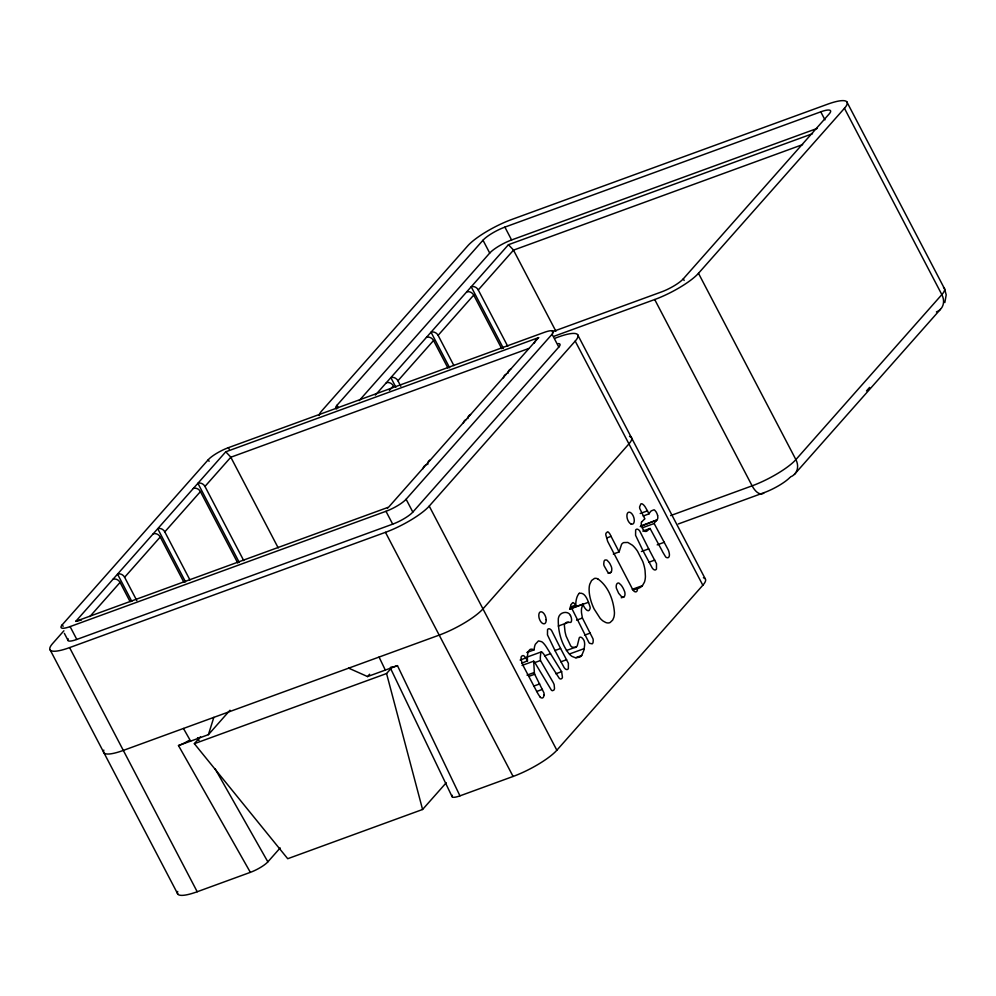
<?xml version="1.0" encoding="UTF-8"?>
<svg xmlns="http://www.w3.org/2000/svg" width="996" height="996" viewBox="0 0 996 996"><rect width="100%" height="100%" fill="white"/><g stroke="black" fill="none" stroke-linecap="round" stroke-linejoin="round"><path stroke-width="1.49" d="M544.115 695.133L544.115 694.125A4.084 2.017 69.9 0 0 543.828 692.606L534.678 674.242A5.814 2.876 69.9 0 1 534.379 672.873L533.682 661.182L522.041 665.428M526.784 652.542L534.03 649.89L534.591 646.516A24.278 12.002 69.9 0 1 535.4 644.2L538.463 640.889L541.7 641.71A15.6 7.719 69.9 0 1 543.617 643.354L545.285 645.371A67.218 33.242 69.9 0 1 546.829 647.711L561.62 671.665L562.441 677.292A6.125 3.025 69.9 0 1 561.669 678.637L560.885 678.973A5.341 2.639 69.9 0 1 559.379 678.463L543.779 654.21A15.401 7.619 69.9 0 0 543.144 653.351L541.6 651.857L540.928 652.517A11.641 5.752 69.9 0 0 540.691 653.75L540.33 657.024A14.865 7.358 69.9 0 0 540.455 660.51L552.817 681.849A11.691 5.777 69.9 0 1 554.125 684.588L554.511 688.485A6.723 3.324 69.9 0 1 553.788 690.178L552.481 690.689A5.017 2.478 69.9 0 1 551.448 690.24L535.213 663.212A8.391 4.146 69.9 0 0 534.379 661.867L533.682 661.182M613.312 554.025L619.101 551.909L621.579 544.314A19.522 9.649 69.9 0 1 623.658 542.596L627.841 542.447L632.41 545.223A24.278 12.002 69.9 0 1 637.515 551.199L642.769 561.507A22.634 11.193 69.9 0 1 645.047 570.397L645.42 576.423A21.812 10.782 69.9 0 1 644.437 582.162L642.432 585.648A30.901 15.276 69.9 0 1 637.452 588.462L633.107 590.018M570.447 615.466C568.455 610.859 561.296 611.843 559.242 615.827A14.94 7.383 69.9 0 0 558.32 618.703C557.822 631.053 561.383 644.151 569.164 653.899A17.741 8.777 69.9 0 0 572.053 656.414L575.725 657.883L579.747 657.111A27.589 13.645 69.9 0 0 581.714 655.493L583.781 650.55A54.182 26.792 69.9 0 0 584.191 648.62L584.664 644.761A10.433 5.154 69.9 0 0 584.54 642.669L584.328 641.524A3.498 1.731 69.9 0 0 583.681 639.893L582.785 638.598A6.001 2.976 69.9 0 0 580.668 637.191L580.494 637.166A5.279 2.615 69.9 0 0 579.921 637.241L579.759 637.316A4.196 2.079 69.9 0 0 579.261 637.863L577.319 645.632A11.828 5.852 69.9 0 1 576.335 646.902A14.716 7.283 69.9 0 1 575.464 647.462L572.239 647.176A8.03 3.972 69.9 0 1 570.621 645.782L566.126 636.133A36.379 17.99 69.9 0 1 565.018 631.589L564.334 625.127A5.042 2.502 69.9 0 1 564.682 623.944L565.579 622.973A42.679 21.103 69.9 0 1 566.027 622.649L566.6 622.338A8.441 4.171 69.9 0 1 568.442 622.313L570.696 622.413A4.719 2.341 69.9 0 0 571.293 621.653A5.378 2.652 69.9 0 0 571.492 621.006A5.428 2.689 69.9 0 0 570.434 615.491M534.23 343.159L535.761 340.097L538.599 337.619L388.614 507.163L75.758 621.342L225.756 451.81L538.599 337.619M387.631 507.587L387.569 508.47M280.175 847.945L267.862 861.864A14.89 3.349 -27.6 0 1 250.357 872.347L178.483 745.568L208.401 734.662L213.829 717.369M944.831 302.572L946.2 294.841L944.606 288.902M641.561 522.041L644.561 519.028M579.323 593.342C585.636 591.836 588.449 602.057 590.105 607.099A4.544 2.253 69.9 0 1 590.093 608.481C588.524 614.669 583.295 606.489 582.921 604.074L581.577 608.369A16.384 8.105 69.9 0 0 581.502 612.801L582.423 618.043L592.944 638.722A5.179 2.565 69.9 0 1 593.23 640.328L593.043 642.507A6.599 3.262 69.9 0 1 592.172 643.839L589.644 643.316A5.142 2.54 69.9 0 1 588.897 642.482L570.758 606.34A4.569 2.266 69.9 0 1 570.758 604.883L572.787 602.592A4.47 2.204 69.9 0 1 573.733 602.941L575.676 605.12L569.874 607.236M63.122 626.335L62.287 624.729L208.251 459.729A17.106 3.847 -27.6 0 1 228.383 447.677L544.264 332.378A17.106 3.847 -27.6 0 1 552.083 334.233L558.793 347.081L412.83 512.081A17.106 3.847 -27.6 0 1 392.698 524.145L76.804 639.444A17.106 3.847 -27.6 0 1 68.114 638.76M63.906 630.779L52.601 643.565A37.201 8.366 -27.6 0 0 69.583 647.612L385.464 532.325A37.201 8.366 -27.6 0 0 429.226 506.093L575.202 341.105L702.827 585.237L556.851 750.225A37.201 8.366 -27.6 0 1 513.089 776.457L459.953 795.854A14.89 3.349 -27.6 0 1 452.333 795.318M89.877 616.549L120.068 582.423A5.578 4.681 41.5 0 0 112.996 579.261M136.826 600.625L124.624 577.269L160.244 537.006A5.578 4.681 41.5 0 0 153.172 533.856M189.925 579.946L164.801 531.864L200.42 491.601A5.578 4.681 41.5 0 0 193.336 488.438M243.746 560.624L204.964 486.446L230.811 457.239L528.714 348.5M336.748 408.958A18.6 4.183 -27.6 0 1 337.034 405.223L482.998 240.223A18.6 4.183 -27.6 0 1 504.885 227.113L820.766 111.826A18.6 4.183 -27.6 0 1 829.257 113.843L683.293 278.843A18.6 4.183 -27.6 0 1 661.406 291.953L552.232 331.805M359.17 400.641L489.721 253.084A18.6 4.183 -27.6 0 1 511.595 239.961L817.293 128.384M375.355 395.126L508.433 244.705L812.512 133.725M389.399 390.407L393.37 385.913A5.578 4.681 41.5 0 0 386.299 382.763M400.803 386.274L397.927 380.771L433.546 340.508A5.578 4.681 41.5 0 0 426.475 337.345M453.915 365.607L438.103 335.353L473.723 295.09A5.578 4.681 41.5 0 0 466.651 291.94M507.748 346.309L478.279 289.948L513.5 250.133L802.627 144.607M62.287 624.729A17.106 3.847 -27.6 0 0 70.094 626.596L385.975 511.297A17.106 3.847 -27.6 0 0 406.107 499.233L552.083 334.233M446.233 782.756L422.578 809.487L287.72 858.714L194.357 743.688L200.532 736.716M208.401 734.662L229.989 710.248M554.274 336.187L654.708 299.522A37.201 8.366 -27.6 0 0 698.482 273.302L844.446 108.303L941.843 294.617A14.878 12.487 41.5 0 1 936.414 311.897M348.687 668.154L367.549 676.57L369.616 674.242M194.357 743.688L386.56 673.533L391.702 667.731M866.508 390.905L869.595 387.419M794.447 474.357L940.411 309.358M657.621 515.38A5.789 2.864 69.9 0 1 656.987 519.924L640.241 526.635M610.971 572.302L610.15 572.924A5.03 2.49 69.9 0 1 609.179 572.937L608.369 572.526A4.407 2.179 69.9 0 1 607.56 571.804L604.086 565.753A4.656 2.303 69.9 0 1 603.738 564.022L604.049 561.296A7.209 3.561 69.9 0 1 605.07 559.989L606.863 560.051L609.054 562.391A13.197 6.524 69.9 0 1 610.125 564.085L611.32 566.649A5.055 2.502 69.9 0 1 611.805 568.977L611.656 570.92A6.848 3.386 69.9 0 1 610.971 572.302L608.07 573.36M656.277 520.746L656.327 520.696A27.988 13.844 69.9 0 0 654.148 523.498L642.52 527.743M624.143 596.729L623.11 597.351A5.104 2.527 69.9 0 1 621.965 597.102L618.64 593.267L616.412 588.275A5.08 2.515 69.9 0 1 616.2 586.656A6.76 3.337 69.9 0 1 617.993 583.071L618.217 583.021A4.98 2.465 69.9 0 1 619.151 583.258L621.267 585.287A12.45 6.15 69.9 0 1 621.878 586.158A18.376 9.088 69.9 0 1 623.347 588.611L624.679 591.699A5.441 2.689 69.9 0 1 624.89 595.048A6.885 3.399 69.9 0 1 624.131 596.729L621.255 597.787M654.148 523.498L668.304 549.991A12.438 6.15 69.9 0 1 669.001 552.045L669.399 554.087A5.677 2.814 69.9 0 1 667.793 557.76L666.635 557.573A4.719 2.328 69.9 0 1 665.639 556.889L662.713 552.021A34.723 17.169 69.9 0 0 662.041 550.651L650.064 528.465L646.566 531.329L645.035 531.441A4.295 2.129 69.9 0 1 643.964 530.669L642.582 528.639A5.627 2.789 69.9 0 1 641.511 521.991M75.758 621.342L81.423 620.01M555.307 338.117L558.221 337.046A37.201 8.366 -27.6 0 1 575.202 341.105M640.216 513.5L647.45 510.861L648.981 513.886L643.192 516.003M606.738 537.952L611.058 536.371L619.101 551.909M641.026 525.813L657.011 519.974M670.594 515.592L752.117 485.836A37.201 8.366 -27.6 0 0 795.879 459.604L941.843 294.617A37.201 8.366 -27.6 0 0 943.498 287.545M642.793 531.117L650.064 528.465M678.301 523.971L764.181 492.622A22.323 5.017 -27.6 0 0 789.791 477.594M657.186 544.874L664.382 542.247M641.399 551.535L648.707 548.871L656.501 563.711L656.464 569.052A7.047 3.486 69.9 0 1 655.542 569.861A5.615 2.776 69.9 0 1 654.497 569.886L654.111 569.749A5.254 2.602 69.9 0 1 652.567 568.405A5.08 2.515 69.9 0 1 652.168 567.845L644.462 553.539A102.19 50.535 69.9 0 1 642.283 549.232L635.573 535.3L635.647 530.034A6.835 3.374 69.9 0 1 636.556 529.262L636.855 529.175A5.739 2.839 69.9 0 1 638.249 529.548L638.996 530.121A4.88 2.415 69.9 0 1 639.743 531.017L648.707 548.871M648.956 562.217L654.733 560.101M367.549 676.57L397.466 665.652L459.953 795.854M569.837 608.842L582.921 604.074M569.6 609.179L588.512 602.269M632.298 589.346L642.432 585.648M558.27 626.048L568.455 622.338M576.597 620.172L582.423 618.043M584.528 635.174L590.304 633.07M526.697 657.223L541.463 651.832M520.124 660.037L525.925 657.92L526.896 660.049A6.611 3.274 69.9 0 0 527.282 660.821L521.742 663.286M554.747 650.6L560.586 648.471L568.392 663.311L568.355 668.652A7.047 3.486 69.9 0 1 567.421 669.461A5.615 2.776 69.9 0 1 566.388 669.486L566.002 669.337A5.254 2.602 69.9 0 1 564.458 668.005A5.08 2.515 69.9 0 1 564.06 667.445L556.353 653.139A102.19 50.535 69.9 0 1 554.174 648.832L547.464 634.888L547.539 629.621A6.835 3.374 69.9 0 1 548.435 628.862L548.746 628.775A5.739 2.839 69.9 0 1 550.141 629.148L550.875 629.721A4.88 2.415 69.9 0 1 551.635 630.617L560.586 648.471M544.725 655.791L550.551 653.662M566.388 650.537L576.335 646.902M534.64 662.639L540.467 660.51M569.724 653.899L584.191 648.62M560.835 661.805L566.612 659.701M527.021 675.139L534.317 672.487M575.925 657.609L581.714 655.493M528.851 676.371L534.678 674.242M555.843 673.782L561.62 671.665M533.881 686.045L539.645 683.941M536.645 691.498L542.422 689.381M177.711 891.432A37.201 8.366 -27.6 0 0 197.208 891.744L250.357 872.347M508.433 244.705L513.363 249.884L555.905 331.245M225.756 451.81L230.686 456.99L278.208 547.9M534.03 649.89L532.312 649.243A14.205 7.022 69.9 0 0 529.947 649.529L528.067 651.708L527.357 656.489A27.913 13.807 69.9 0 0 527.494 660.547L527.556 661.17M597.762 578.85C608.382 586.246 613.486 600.065 614.445 612.602A18.687 9.238 69.9 0 1 613.822 617.458L612.689 620.072L610.112 622.525A18.625 9.213 69.9 0 1 605.742 622.5L603.215 621.118A19.82 9.798 69.9 0 1 600.09 618.255L594.164 609.042A25.747 12.736 69.9 0 1 589.283 592.844L589.109 589.856A19.883 9.836 69.9 0 1 589.806 584.117L591.587 580.506L594.463 578.427A15.724 7.781 69.9 0 1 597.762 578.85M539.957 696.69L539.558 696.179A15.936 7.881 69.9 0 1 537.977 693.726A49.949 24.701 69.9 0 1 536.707 691.436L523.274 665.888A19.472 9.624 69.9 0 1 522.215 663.174C521.618 661.033 519.402 655.953 522.962 655.555A6.81 3.374 69.9 0 1 524.108 656.015L525.925 657.92M197.532 737.775L199.063 740.476M215.111 768.8L267.862 861.864M183.451 728.462L190.647 741.136M644.848 518.804L639.768 508.558A4.806 2.378 69.9 0 1 639.606 506.889L640.839 503.951A5.204 2.577 69.9 0 1 642.582 504.113L643.478 504.823A10.782 5.329 69.9 0 1 645.122 506.827L647.45 510.861M846.824 101.829L944.22 288.143M820.766 111.826L824.962 119.856M698.482 273.302L795.879 459.604A14.878 12.487 41.5 0 1 790.451 476.897M683.293 278.843L684.128 280.449M654.708 299.522L752.117 485.836A14.878 7.358 69.9 0 0 764.181 492.622M577.58 334.619L705.205 578.751M504.885 227.113L511.595 239.961M482.998 240.223L489.721 253.084M503.416 348.401L471.208 286.786A5.578 4.681 41.5 0 1 478.279 289.948M473.723 295.09L501.76 348.712M449.644 367.798L431.031 332.203A5.578 4.681 41.5 0 1 438.103 335.353M433.546 340.508L447.926 367.997M395.86 387.195L390.855 377.621A5.578 4.681 41.5 0 1 397.927 380.771M429.226 506.093L556.851 750.225M406.107 499.233L412.83 512.081M337.034 405.223L338.291 407.638M385.975 511.297L392.698 524.145M385.464 532.325L513.089 776.457M228.383 447.677L229.217 449.283M208.251 459.729L209.085 461.335M239.289 562.479L197.893 483.297A5.578 4.681 41.5 0 1 204.964 486.446M200.42 491.601L237.758 563.026M185.555 581.95L157.717 528.702A5.578 4.681 41.5 0 1 164.801 531.864M160.244 537.006L183.936 582.336M131.821 601.422L117.54 574.119A5.578 4.681 41.5 0 1 124.624 577.269M120.068 582.423L130.115 601.659M70.094 626.596L76.804 639.444M64.354 633.356L67.716 639.781M69.583 647.612L197.208 891.744M50.223 650.039L177.848 894.171M390.27 667.806L452.122 796.725M379.065 657.061L385.315 670.084M386.56 673.533L422.578 809.487M546.169 619.749L545.945 618.03A5.889 2.913 69.9 0 0 543.181 612.777L542.11 612.03A6.91 3.424 69.9 0 0 538.799 615.814L539.01 617.532A5.889 2.913 69.9 0 0 540.093 620.508A5.876 2.901 69.9 0 0 541.774 622.799L542.845 623.546A6.91 3.424 69.9 0 0 546.169 619.761M319.044 415.556A37.201 8.366 -27.6 0 1 321.845 410.763L467.809 245.775A37.201 8.366 -27.6 0 1 511.583 219.543L827.464 104.256A37.201 8.366 -27.6 0 1 844.446 108.303M558.407 343.57A17.106 3.847 -27.6 0 1 558.793 347.081M703.4 577.78A37.201 8.366 -27.6 0 1 702.827 585.237M397.466 665.639A14.89 3.349 -27.6 0 1 390.93 667.083M648.981 513.886A35.781 17.691 69.9 0 1 651.222 510.898L654.048 509.79A4.021 1.992 69.9 0 1 654.758 510.251L655.916 511.633A6.86 3.386 69.9 0 1 656.899 513.45L657.211 514.21A5.117 2.527 69.9 0 1 657.559 515.368M637.452 588.424A5.254 2.602 69.9 0 1 637.34 590.142L637.029 590.977A5.827 2.888 69.9 0 1 635.61 591.885L634.875 591.724A5.055 2.502 69.9 0 1 633.282 590.404A5.69 2.814 69.9 0 1 632.597 589.383L631.564 587.354A39.89 19.733 69.9 0 0 631.153 586.507L608.469 542.957A18.974 9.387 69.9 0 1 607.635 541.264L605.792 534.802A5.03 2.49 69.9 0 1 606.016 533.184L607.535 531.827A3.785 1.868 69.9 0 1 608.593 532.337L609.739 533.769A11.815 5.839 69.9 0 1 610.971 536.209M575.75 605.182A27.066 13.384 69.9 0 1 579.274 593.23M543.965 695.021A6.063 3 69.9 0 1 539.919 697.001M188.929 740.489A14.89 3.349 -27.6 0 1 178.483 745.568M629.509 436.435A37.201 8.366 -27.6 0 1 628.937 443.892L482.96 608.892A37.201 8.366 -27.6 0 1 439.199 635.112L123.317 750.411A37.201 8.366 -27.6 0 1 103.821 750.1M423.163 468.655A5.578 4.681 41.5 0 1 425.84 465.082M427.745 464.522A5.578 4.681 41.5 0 1 430.397 459.928M463.339 423.238A5.578 4.681 41.5 0 1 466.016 419.665M467.883 418.606A5.578 4.681 41.5 0 1 470.573 414.523M503.515 377.833A5.578 4.681 41.5 0 1 506.192 374.259M508.06 373.189A5.578 4.681 41.5 0 1 510.736 369.105M630.954 523.946L629.883 523.199A5.876 2.901 69.9 0 1 627.131 517.957L626.907 516.214A6.91 3.424 69.9 0 1 630.219 512.43L631.29 513.177A5.889 2.913 69.9 0 1 634.041 518.418L634.278 520.161A6.91 3.424 69.9 0 1 630.954 523.933"/></g></svg>
